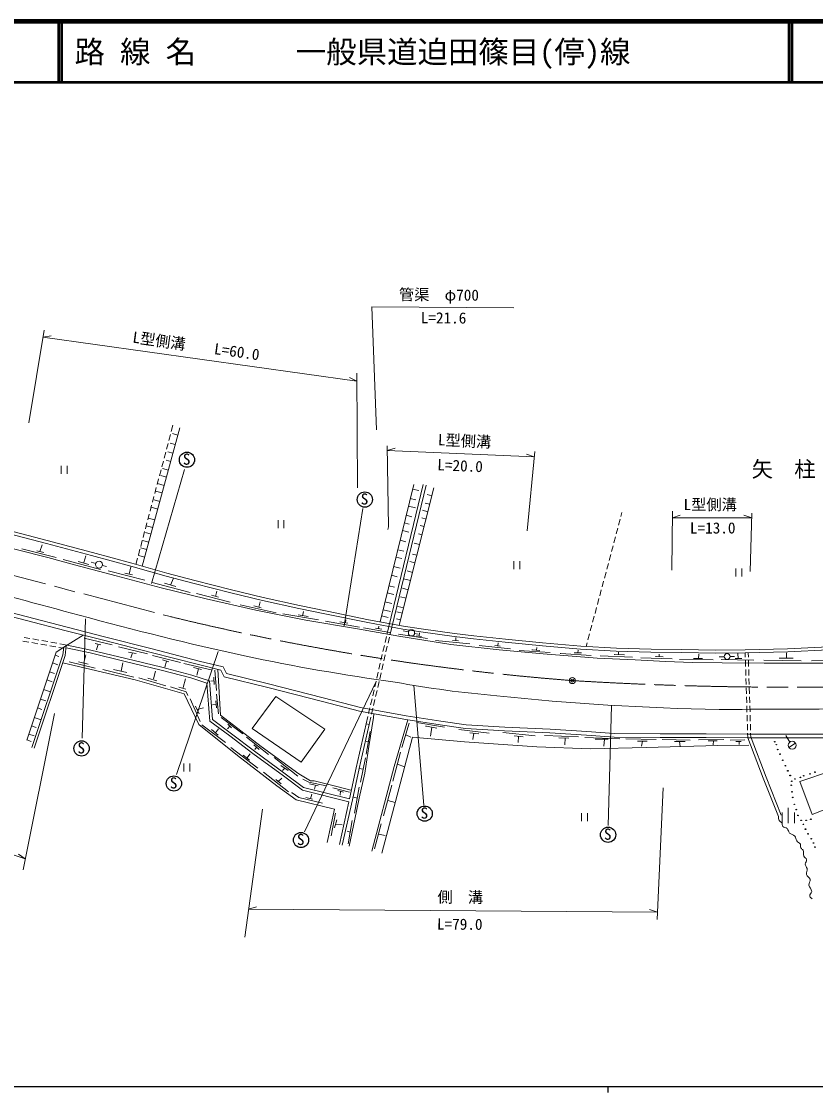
# Model space of a CAD drawing. Units: millimetres, scale not verified. Extents: x 40000 to 680000, y 20000 to 380000.
# Drawn here: x 171661 to 302148, y 204000 to 380000 of the extents above; entities that cross this region are included whole.
import ezdxf
from ezdxf.enums import TextEntityAlignment as Align

# ---------------------------------------------------------------- set-up
doc = ezdxf.new("R2010")
doc.units = ezdxf.units.MM
doc.header["$LTSCALE"] = 1000
doc.header["$PDMODE"] = 32
doc.header["$PDSIZE"] = 500
doc.linetypes.add('CHAIN', pattern=[18.5, 12, -1.5, 3.5, -1.5])
for name, color, linetype, lineweight in [('M-BGD', 7, 'Continuous', 13), ('M-BMK', 2, 'CHAIN', 13), ('M-BMK-SRVR', 3, 'Continuous', 13), ('M-STR-HTXT', 7, 'Continuous', 13), ('M-TTL', 2, 'Continuous', 140), ('M-TTL-BAND', 7, 'Continuous', 25), ('M-TTL-LINE', 7, 'Continuous', 50)]:
    doc.layers.add(name, color=color, linetype=linetype, lineweight=lineweight)
doc.layers.add('M-TTL-TXT', color=7, linetype='Continuous')
doc.styles.add('ＭＳ ゴシック', font='')
doc.styles.get('ＭＳ ゴシック').set_extended_font_data('MS Gothic')

msp = doc.modelspace()

# ---------------------------------------------------------------- linework, layer by layer
at = {"layer": 'M-BGD'}
for p, q in [((196533, 313640), (196258, 312599)), ((191523, 290481), (197700, 313242)), ((196130, 312115), (195874, 311149)), ((197369, 312024), (196476, 312267)), ((195746, 310665), (195490, 309699)), ((196948, 310473), (196102, 310702)), ((195362, 309215), (195106, 308249)), ((196560, 309041), (195736, 309264)), ((178176, 306979), (178176, 305679)), ((179151, 305679), (179151, 306979)), ((193011, 287619), (198432, 306370)), ((194595, 306315), (194339, 305348)), ((194979, 307765), (194723, 306798)), ((195805, 306260), (194854, 306518)), ((196198, 307706), (195437, 307913)), ((194211, 304865), (193955, 303898)), ((195502, 305141), (194569, 305394)), ((193827, 303415), (193572, 302448)), ((194790, 302520), (193672, 302823)), ((195130, 303773), (194003, 304079)), ((230590, 281354), (236119, 303936)), ((232014, 280584), (237676, 303894)), ((232507, 280493), (238162, 303776)), ((233748, 280774), (239439, 303388)), ((235928, 303159), (236949, 302910)), ((193444, 301965), (193188, 300998)), ((194415, 301137), (193459, 301396)), ((235549, 301611), (236465, 301387)), ((239105, 302060), (238317, 302258)), ((193060, 300515), (192804, 299548)), ((194069, 299863), (192967, 300162)), ((224698, 280679), (227753, 299990)), ((235243, 300360), (236394, 300078)), ((238448, 299448), (237568, 299670)), ((238756, 300672), (238027, 300855)), ((270172, 298681), (270337, 299301)), ((192292, 297615), (192037, 296648)), ((192676, 299065), (192420, 298098)), ((193589, 298093), (192498, 298390)), ((213827, 298056), (213827, 296756)), ((214802, 296756), (214802, 298056)), ((234572, 297620), (235398, 297418)), ((234873, 298849), (235782, 298627)), ((238144, 298243), (237471, 298412)), ((269784, 297232), (270042, 298198)), ((191909, 296164), (191653, 295198)), ((192955, 295758), (192051, 296004)), ((193245, 296826), (192162, 297120)), ((234256, 296328), (235327, 296066)), ((237492, 295649), (236890, 295800)), ((237837, 297020), (237205, 297179)), ((269396, 295783), (269655, 296749)), ((174673, 292900), (175045, 294024)), ((191525, 294714), (191269, 293748)), ((192597, 294437), (191528, 294727)), ((233869, 294747), (234814, 294515)), ((237093, 294065), (236209, 294287)), ((269009, 294334), (269267, 295300)), ((171730, 293363), (177355, 291907)), ((174208, 293020), (175346, 292727)), ((191929, 291976), (190876, 292261)), ((191141, 293264), (190885, 292298)), ((192269, 293228), (191208, 293516)), ((233490, 293198), (234501, 292950)), ((236646, 292288), (235938, 292466)), ((268234, 291436), (268492, 292402)), ((268621, 292885), (268880, 293851)), ((178493, 291614), (184653, 289957)), ((180970, 291237), (182761, 290760)), ((183870, 290939), (183136, 291154)), ((184966, 290623), (185641, 290416)), ((190758, 291814), (190482, 290773)), ((232809, 290418), (233896, 290152)), ((233192, 291981), (234174, 291741)), ((236329, 291030), (235483, 291243)), ((252588, 291296), (252588, 289996)), ((253563, 289996), (253563, 291296)), ((267846, 289987), (268104, 290953)), ((185907, 289729), (191933, 288172)), ((188660, 289360), (189899, 289051)), ((189349, 289188), (189664, 290373)), ((232460, 288991), (233377, 288767)), ((235938, 289477), (235028, 289706)), ((267458, 288538), (267717, 289504)), ((289044, 290120), (289044, 288820)), ((290019, 288820), (290019, 290120)), ((193158, 287825), (199407, 286169)), ((195149, 287692), (197016, 287132)), ((196161, 287388), (196635, 288545)), ((232043, 287289), (232956, 287065)), ((235601, 288137), (234435, 288431)), ((267071, 287089), (267329, 288055)), ((200422, 286002), (205946, 284554)), ((202866, 285709), (204021, 285391)), ((203535, 285524), (203753, 286370)), ((231754, 286108), (232865, 285836)), ((234871, 285237), (233961, 285466)), ((235222, 286629), (234302, 286860)), ((266295, 284191), (266554, 285157)), ((266683, 285640), (266942, 286606)), ((207588, 284163), (213496, 282823)), ((209855, 283961), (211069, 283660)), ((210643, 283766), (210901, 284656)), ((231390, 284620), (232524, 284342)), ((234472, 283651), (233534, 283887)), ((265908, 282741), (266166, 283708)), ((182178, 281825), (181622, 262232)), ((214609, 282672), (220459, 281660)), ((217120, 282513), (218802, 282245)), ((224884, 281193), (224954, 281685)), ((230825, 282314), (231898, 282051)), ((231075, 283335), (232310, 283033)), ((233974, 281670), (233306, 281838)), ((234252, 282777), (233349, 283005)), ((265520, 281292), (265779, 282258)), ((221648, 281434), (227188, 280471)), ((223991, 281350), (225280, 281124)), ((227866, 280346), (232168, 279609)), ((229841, 280304), (230871, 280145)), ((230348, 280225), (230394, 280630)), ((231744, 279416), (232014, 280584)), ((232507, 280493), (232234, 279315)), ((235278, 279727), (234366, 279878)), ((265133, 279843), (265391, 280809)), ((171910, 278194), (172894, 278020)), ((172085, 278788), (173070, 278614)), ((173562, 278527), (174547, 278353)), ((175039, 278266), (176024, 278092)), ((178604, 277173), (181782, 279174)), ((181949, 278675), (186569, 277545)), ((231407, 277955), (231632, 278929)), ((232121, 278828), (231896, 277854)), ((233603, 279307), (238407, 278596)), ((236256, 279431), (236870, 279324)), ((236549, 279056), (237395, 278922)), ((237032, 278980), (237085, 279567)), ((239713, 278295), (245329, 277734)), ((242467, 278295), (243479, 278228)), ((243017, 278258), (243036, 278780)), ((264745, 278394), (265003, 279360)), ((173387, 277933), (174372, 277759)), ((174864, 277672), (175849, 277498)), ((176341, 277411), (177326, 277237)), ((176516, 278005), (177501, 277831)), ((177818, 277150), (178587, 277014)), ((177993, 277744), (179178, 277535)), ((183774, 277788), (184719, 277554)), ((184282, 277662), (184008, 276767)), ((187632, 277236), (192369, 276081)), ((189272, 276390), (190519, 276139)), ((204002, 276462), (197165, 256276)), ((231069, 276493), (231294, 277468)), ((231783, 277367), (231557, 276392)), ((246886, 277483), (251999, 276914)), ((249463, 277466), (250342, 277366)), ((249947, 277411), (250016, 277876)), ((253439, 276646), (258561, 276311)), ((256319, 276689), (256343, 277123)), ((263063, 276252), (263131, 276679)), ((264450, 277291), (264616, 277911)), ((269757, 275953), (269773, 276346)), ((176757, 274607), (177662, 274305)), ((177184, 275887), (177833, 275671)), ((179505, 274753), (183802, 273715)), ((181056, 274796), (182635, 274397)), ((181889, 274586), (182265, 275934)), ((188062, 273219), (188343, 274633)), ((189893, 276265), (189641, 275428)), ((193214, 275829), (197776, 274674)), ((194821, 275093), (195893, 274775)), ((195481, 274897), (195240, 273921)), ((230731, 275032), (230956, 276006)), ((231444, 275905), (231219, 274931)), ((266760, 275768), (272075, 275534)), ((273414, 275434), (278586, 275241)), ((276427, 275624), (276444, 276061)), ((279791, 275157), (285307, 275082)), ((282093, 275316), (283583, 275316)), ((282897, 275316), (282947, 276011)), ((287133, 275620), (286293, 275602)), ((286644, 275150), (292023, 275031)), ((288098, 275644), (288845, 275644)), ((289424, 275322), (289374, 276119)), ((290601, 275522), (290578, 276260)), ((290647, 274022), (290616, 275022)), ((291101, 275529), (291078, 276276)), ((291147, 274030), (291116, 275030)), ((293673, 275032), (299805, 274961)), ((297387, 275402), (297358, 276256)), ((301484, 274947), (308613, 275032)), ((176268, 273143), (177093, 272868)), ((185013, 273509), (190150, 272257)), ((186792, 273495), (188955, 273026)), ((193356, 271962), (193716, 273217)), ((198351, 274486), (202850, 273458)), ((199921, 273835), (201268, 273500)), ((200778, 273622), (200490, 272588)), ((203460, 273391), (203728, 270077)), ((230055, 272109), (230281, 273083)), ((230393, 273570), (230618, 274545)), ((230768, 272983), (230542, 272008)), ((231106, 274444), (230880, 273470)), ((290693, 272523), (290662, 273523)), ((291193, 272531), (291162, 273530)), ((175826, 271815), (176723, 271516)), ((190942, 272126), (195410, 270845)), ((192435, 272087), (193934, 271677)), ((203291, 271675), (202757, 271575)), ((203251, 272253), (203335, 271039)), ((229897, 271424), (218157, 246838)), ((229717, 270648), (229943, 271622)), ((230429, 271521), (230204, 270547)), ((290739, 271024), (290708, 272023)), ((291239, 271031), (291208, 272031)), ((175287, 270202), (176422, 269823)), ((197525, 270626), (198680, 270291)), ((203724, 269483), (204029, 266214)), ((229380, 269186), (229605, 270160)), ((230091, 270060), (229865, 269086)), ((236143, 270909), (237788, 251237)), ((290785, 269524), (290754, 270524)), ((291285, 269532), (291254, 270532)), ((174772, 268657), (175645, 268366)), ((199398, 268716), (201055, 264975)), ((203639, 267821), (203040, 267720)), ((203586, 268380), (203694, 267243)), ((229042, 267725), (229267, 268699)), ((229752, 268599), (229527, 267624)), ((268604, 267522), (268050, 247884)), ((290830, 268025), (290800, 269025)), ((290876, 266526), (290846, 267525)), ((291330, 268033), (291300, 269032)), ((291376, 266534), (291346, 267533)), ((174290, 267210), (175030, 266963)), ((200251, 267503), (200871, 266255)), ((200538, 266926), (201557, 267226)), ((228322, 264609), (228591, 265776)), ((228704, 266263), (228929, 267237)), ((229414, 267137), (229188, 266163)), ((290922, 265027), (290892, 266026)), ((291422, 265034), (291392, 266034)), ((173304, 264256), (174105, 263989)), ((173759, 265618), (174882, 265243)), ((201324, 264438), (205166, 261536)), ((204504, 265621), (208034, 262923)), ((205901, 264219), (205548, 263746)), ((205568, 264519), (206203, 263947)), ((228322, 264609), (228803, 264498)), ((229076, 265676), (228803, 264498)), ((235352, 264684), (234185, 260715)), ((236655, 264793), (241157, 264058)), ((239119, 264034), (238881, 262564)), ((290968, 263527), (290937, 264527)), ((291468, 263535), (291437, 264534)), ((172856, 262912), (173764, 262609)), ((202875, 263684), (203999, 262702)), ((203539, 263104), (204042, 263784)), ((208636, 262394), (212252, 259556)), ((228965, 263354), (228304, 259613)), ((234799, 262804), (235665, 262408)), ((243519, 263643), (248498, 263031)), ((245340, 263131), (246805, 262960)), ((245976, 263057), (245809, 262007)), ((250761, 263188), (256068, 262633)), ((252625, 262605), (254090, 262434)), ((253316, 262524), (253308, 261495)), ((257590, 262661), (263168, 262434)), ((259938, 262263), (261617, 262220)), ((264249, 262348), (269983, 262121)), ((291006, 262289), (290983, 263028)), ((291506, 262289), (291483, 263035)), ((297935, 261601), (297237, 262691)), ((172530, 261935), (173280, 261684)), ((206064, 260678), (210500, 257305)), ((209825, 261121), (210737, 260393)), ((210278, 260759), (210017, 260385)), ((228658, 261614), (228296, 261697)), ((261005, 262236), (260948, 261139)), ((265914, 262050), (268076, 262050)), ((267493, 262050), (267336, 260926)), ((270950, 262121), (275930, 262007)), ((272885, 261737), (274479, 261737)), ((273696, 261737), (273554, 260897)), ((276940, 262021), (281522, 261922)), ((278961, 261708), (280725, 261708)), ((279814, 261708), (279917, 260863)), ((282888, 261950), (287099, 262035)), ((284481, 261794), (285975, 261779)), ((285349, 261785), (285321, 261153)), ((288109, 261922), (290542, 261936)), ((289052, 261676), (289897, 261668)), ((289605, 261671), (289604, 261191)), ((297777, 260686), (298846, 261412)), ((208115, 259430), (209136, 258594)), ((208697, 258953), (209236, 259648)), ((213177, 259031), (217089, 256014)), ((228183, 258997), (227358, 255027)), ((232663, 255180), (233929, 259946)), ((198366, 258053), (198366, 256753)), ((199341, 256753), (199341, 258053)), ((214286, 257736), (215467, 256911)), ((214922, 257292), (214580, 256894)), ((227791, 257114), (227130, 257226)), ((233397, 257942), (234633, 257508)), ((211411, 256621), (215559, 253414)), ((213459, 255431), (214363, 254728)), ((213836, 255137), (214438, 255665)), ((218999, 254718), (220397, 254383)), ((219982, 254483), (219828, 253842)), ((222821, 254099), (225566, 253380)), ((223658, 253639), (224587, 253371)), ((224091, 253514), (224043, 252861)), ((227130, 254188), (226376, 249920)), ((231141, 249460), (232535, 254526)), ((218382, 252474), (219512, 252190)), ((219177, 252274), (219370, 253026)), ((226041, 252125), (224376, 244649)), ((226813, 252396), (226276, 252538)), ((231844, 252015), (233086, 251680)), ((296662, 248287), (296662, 250037)), ((297662, 248287), (297662, 250787)), ((298662, 248287), (298662, 250037)), ((223260, 249889), (222549, 246175)), ((223460, 248793), (223090, 247498)), ((226006, 248724), (225351, 244854)), ((263673, 249906), (263673, 248606)), ((264648, 248606), (264648, 249906)), ((223252, 248068), (224356, 247996)), ((225682, 246808), (225181, 246974)), ((229701, 244045), (230772, 248155)), ((230328, 246453), (231433, 246213))]:
    msp.add_line(p, q, dxfattribs=at)
for points in [[(66724, 310033), (72304, 308370), (77583, 307047), (85223, 305084), (92209, 303191), (98498, 301569), (104730, 299919), (115623, 297018), (120774, 295680), (128073, 293774), (133294, 292408), (139953, 290672), (148518, 288509), (154992, 286731), (162741, 284721), (172416, 282205), (179188, 280456), (185306, 278891), (193132, 276885), (200886, 274893), (204813, 273932)], [(66570, 309453), (72146, 307792), (77435, 306466), (85070, 304504), (92056, 302611), (98346, 300989), (104576, 299339), (115470, 296438), (120622, 295100), (127921, 293193), (133143, 291827), (139804, 290091), (148365, 287929), (154837, 286151), (162590, 284140), (172265, 281624), (179039, 279875), (185158, 278310), (192983, 276304), (200740, 274311), (204403, 273414)], [(111974, 308466), (121097, 306114), (129853, 303817), (138866, 301513), (147360, 299308), (154588, 297387), (159813, 296081), (166172, 294402), (175976, 291898), (180386, 290717), (187230, 288910), (194620, 286961), (201994, 285128), (210178, 283253), (218414, 281621)], [(167149, 296456), (175779, 294231), (183197, 292251), (189658, 290485), (195441, 288861), (200053, 287639), (206058, 286093), (211247, 284879), (217265, 283523), (221776, 282628), (228591, 281213), (234332, 280158), (237283, 279712), (242740, 278913), (245946, 278531), (251154, 278019), (257258, 277379), (263518, 276838), (269394, 276539), (275098, 276360), (280121, 276303), (285712, 276218), (290578, 276260), (297579, 276431), (304237, 276744)], [(167277, 296939), (175906, 294715), (183327, 292734), (189791, 290967), (195573, 289344), (200179, 288123), (206177, 286578), (211359, 285367), (217368, 284013), (221875, 283118), (228687, 281703), (234415, 280651), (237356, 280207), (242806, 279409), (246001, 279028), (251205, 278516), (257305, 277876), (263552, 277337), (269415, 277039), (275109, 276860), (280128, 276803), (285714, 276718), (290570, 276760), (297561, 276931), (304213, 277244)], [(181934, 290981), (181933, 291103), (182259, 292208)], [(217842, 282398), (217881, 282538), (218015, 283066)], [(218414, 281621), (226875, 280173), (233650, 278986), (242196, 277647), (250180, 276768), (257369, 276074), (266249, 275387), (272495, 275085), (277492, 274842), (281913, 274676), (286818, 274622), (293703, 274543)], [(172525, 261921), (177349, 276383), (178604, 277173)], [(173349, 260691), (178472, 275916), (178604, 277173)], [(173728, 260563), (178865, 275830), (179034, 277444)], [(178998, 277094), (182983, 276230), (188702, 274850), (194607, 273427), (199502, 272147), (202119, 271293), (202616, 265037), (205892, 262593), (209676, 259733), (214713, 256019), (217829, 253672), (225484, 251779), (223918, 244751)], [(179178, 277535), (183087, 276687), (188812, 275306), (194721, 273882), (199634, 272597), (202562, 271642), (203067, 265286), (206173, 262968), (209957, 260109), (214993, 256395), (218034, 254104), (225561, 252243)], [(255531, 276721), (255648, 276721), (256854, 276663)], [(178456, 274613), (190323, 271843), (198404, 269538), (200823, 264473), (207154, 259365), (213642, 254428), (216815, 252108), (223104, 250586), (221880, 245094)], [(260201, 276135), (260302, 276135), (265282, 275842)], [(262503, 276269), (262612, 276269), (263708, 276227)], [(269037, 275961), (269129, 275969), (270778, 275927)], [(275841, 275634), (275942, 275634), (277105, 275609)], [(288936, 275322), (288990, 275322), (290059, 275322)], [(293703, 274543), (300516, 274543), (307855, 274574), (316680, 274618), (324747, 274583), (331471, 274622), (337371, 274731)], [(296149, 275402), (296405, 275402), (298454, 275402)], [(203924, 273532), (204398, 266001), (211053, 260890), (217249, 256362), (219132, 255207), (219743, 255215), (223693, 254211), (225777, 253709)], [(204403, 273414), (204952, 272330), (212132, 270572), (221105, 268282), (227229, 266684), (234802, 265283), (240481, 264444), (244647, 263814), (251038, 263428), (258479, 263087), (264505, 262703), (269032, 262403), (276593, 262332), (284177, 262346), (291006, 262289), (299929, 262289), (308619, 262275)], [(204813, 273932), (205363, 272847), (212277, 271154), (221255, 268863), (227359, 267270), (234900, 265875), (240570, 265037), (244710, 264411), (251070, 264027), (258512, 263686), (264544, 263301), (269055, 263003), (276595, 262932), (284179, 262946), (291008, 262889), (299929, 262889), (308623, 262875)], [(198155, 270443), (198211, 270584), (198613, 271957)], [(196144, 270685), (198739, 269856), (198998, 269270)], [(225511, 244483), (226431, 248947), (227170, 252375), (228109, 256502), (228735, 260841), (229504, 265622), (229588, 266247)], [(228322, 264609), (226648, 257333), (225561, 252243)], [(228803, 264498), (227130, 257226), (226041, 252125)], [(229238, 243682), (232933, 257584), (235154, 265231)], [(238041, 264186), (238198, 264186), (239919, 263902)], [(230875, 243350), (235929, 262394), (244443, 261644), (256368, 260822), (265172, 260507), (274315, 260725), (286070, 261015), (291198, 261088)], [(291006, 262289), (293555, 255651), (296043, 249389)], [(291542, 262289), (294020, 255833), (296508, 249574)], [(217886, 255480), (218874, 254986), (221719, 254375)], [(216022, 253261), (216131, 253227), (217235, 252482), (221135, 251545)]]:
    msp.add_lwpolyline(points, dxfattribs=at)
for points in [[(213437, 269103), (209592, 263798), (217652, 258274), (221519, 263734)], [(299554, 255130), (301575, 249709), (306740, 251715), (304776, 256880)]]:
    msp.add_lwpolyline(points, close=True, dxfattribs=at)
at = {"layer": 'M-BGD', "lineweight": 25}
for centre, radius in [((198862, 307984), 1250), ((228086, 301438), 1250), ((181543, 260544), 1250), ((295433, 261645), 50), ((295703, 261160), 50), ((295920, 260348), 50), ((296314, 259603), 50), ((296751, 258608), 50), ((297187, 257696), 50), ((196713, 254785), 1250), ((297597, 256859), 50), ((297973, 256105), 50), ((298233, 255151), 50), ((298751, 255520), 50), ((299662, 255786), 50), ((300194, 256056), 50), ((301228, 256352), 50), ((302045, 256642), 50), ((298157, 254490), 50), ((298270, 253413), 50), ((298399, 252502), 50), ((237921, 249834), 1250), ((298655, 251364), 50), ((298972, 250496), 50), ((299242, 249541), 50), ((299775, 248734), 50), ((300602, 248729), 50), ((301370, 248914), 50), ((217602, 245497), 1250), ((268054, 246366), 1250), ((300143, 248073), 50), ((300486, 247286), 50), ((300913, 246508), 50), ((301432, 245713), 50), ((301809, 245010), 50), ((302036, 244334), 50)]:
    msp.add_circle(centre, radius, dxfattribs=at)
at = {"layer": 'M-BGD'}
for centre, radius in [((184411, 290755), 571), ((235756, 279543), 512), ((287615, 275652), 483), ((298299, 261067), 646)]:
    msp.add_circle(centre, radius, dxfattribs=at)
for centre, radius, start, end in [((-70711, -633638), 950067, 74.62628, 75.89331), ((334625, 847782), 585807, 254.81338, 257.5471), ((278526, 606035), 337660, 257.99674, 262.26376), ((264303, 440282), 171698, 259.5198, 265.14973), ((293287, 677498), 410610, 263.9185, 269.02315), ((317253, -4534583), 4801630, 89.88666, 90.36952)]:
    msp.add_arc(centre, radius, start, end, dxfattribs=at)
msp.add_open_spline([(296043, 249389), (296039, 249115), (296032, 248959), (296159, 248731), (296278, 248516), (296481, 248503), (296611, 248295), (296733, 248099), (296623, 247904), (296770, 247726), (296968, 247486), (297268, 247593), (297481, 247366), (297702, 247131), (297646, 246867), (297874, 246638), (298145, 246366), (298474, 246440), (298728, 246153), (298952, 245900), (298857, 245629), (299046, 245349), (299221, 245092), (299517, 245117), (299657, 244839), (299766, 244621), (299616, 244437), (299724, 244219), (299821, 244025), (300010, 244011), (300109, 243818), (300283, 243479), (300051, 243194), (300209, 242847), (300329, 242586), (300597, 242549), (300661, 242269), (300728, 241981), (300444, 241837), (300452, 241541), (300460, 241232), (300703, 241111), (300745, 240805), (300796, 240437), (300570, 240218), (300661, 239859), (300757, 239482), (301145, 239425), (301239, 239047), (301330, 238682), (301003, 238474), (301055, 238101), (301116, 237654), (301515, 237490), (301507, 237038), (301501, 236712), (301070, 236576), (301180, 236268), (301258, 236053), (301406, 235947), (301590, 235850)], degree=3, knots=[0, 0, 0, 0, 1, 1, 1, 2, 2, 2, 3, 3, 3, 4, 4, 4, 5, 5, 5, 6, 6, 6, 7, 7, 7, 8, 8, 8, 9, 9, 9, 10, 10, 10, 11, 11, 11, 12, 12, 12, 13, 13, 13, 14, 14, 14, 15, 15, 15, 16, 16, 16, 17, 17, 17, 18, 18, 18, 19, 19, 19, 20, 20, 20, 20], dxfattribs=at)
at = {"layer": 'M-BMK'}
msp.add_line((164008, 290596), (196103, 282215), dxfattribs=at)
for centre, radius, start, end in [((293702, 682442), 411956, 256.2954, 265.61021), ((297827, 855971), 585364, 266.50765, 270.30313), ((325151, 3221784), 2951267, 269.52967, 270.70591)]:
    msp.add_arc(centre, radius, start, end, dxfattribs=at)
at = {"layer": 'M-BMK-SRVR'}
msp.add_circle((262170, 271695), 500, dxfattribs=at)
msp.add_point((262170, 271695), dxfattribs=at)
at = {"layer": 'M-STR-HTXT'}
for p, q in [((172881, 314022), (175381, 329260)), ((175193, 328117), (176538, 328346)), ((175193, 328117), (226782, 320879)), ((226864, 303369), (226776, 322209)), ((226782, 320879), (225552, 321469)), ((231769, 309507), (233086, 309863)), ((231769, 309507), (255924, 308440)), ((255924, 308440), (254644, 308910)), ((254778, 296301), (256009, 309338)), ((278635, 299508), (278507, 289841)), ((278621, 298450), (279921, 298865)), ((278621, 298450), (291659, 298460)), ((291659, 298460), (290359, 298873)), ((291680, 299182), (291408, 289600)), ((58304, 279612), (172299, 242397)), ((177115, 266274), (171937, 240597)), ((277090, 254071), (276120, 232428)), ((211277, 250551), (208356, 229550)), ((172299, 242397), (171192, 243194)), ((208990, 234109), (210293, 234514)), ((208990, 234109), (276174, 233637)), ((276174, 233637), (274877, 234060))]:
    msp.add_line(p, q, dxfattribs=at)
for points in [[(229978, 312896), (229238, 333127), (252552, 332921)], [(231869, 296531), (231952, 296983), (231758, 310284)]]:
    msp.add_lwpolyline(points, dxfattribs=at)
at = {"layer": 'M-TTL'}
msp.add_line((680000, 380000), (40000, 380000), dxfattribs=at)
at = {"layer": 'M-TTL-BAND'}
for p, q in [((40000, 205000), (579000, 205000)), ((268000, 205000), (268000, 204000))]:
    msp.add_line(p, q, dxfattribs=at)
at = {"layer": 'M-TTL-LINE'}
for p, q in [((177750, 380000), (177750, 370000)), ((178250, 380000), (178250, 370000)), ((297750, 380000), (297750, 370000)), ((298250, 380000), (298250, 370000)), ((40000, 370000), (680000, 370000))]:
    msp.add_line(p, q, dxfattribs=at)

# ---------------------------------------------------------------- texts
at = {"layer": 'M-BGD', "style": 'ＭＳ ゴシック'}
for s, height, p in [('S', 1833, (198183, 306611)), ('矢\u3000柱', 2566, (291649, 304384)), ('S', 1833, (227408, 300065)), ('S', 1833, (180864, 259171)), ('S', 1833, (196034, 253412)), ('S', 1833, (237243, 248461)), ('S', 1833, (216923, 244124)), ('S', 1833, (267376, 244992))]:
    msp.add_text(s, height=height, dxfattribs=at).set_placement(p, align=Align.BOTTOM_LEFT)
at = {"layer": 'M-STR-HTXT', "style": 'ＭＳ ゴシック'}
for s, rotation, p in [('管渠\u3000φ700', 359.495, (233686, 333672)), ('L=21.6', 359.495, (237269, 329867)), ('L型側溝', 352.014, (189762, 326699)), ('L=60.0', 352.014, (203160, 324809)), ('L型側溝', 357.47, (240046, 309823)), ('L=20.0', 357.47, (239942, 305711)), ('L型側溝', 0.043, (280467, 299154)), ('L=13.0', 0.043, (281507, 295308)), ('側\u3000溝', 359.597, (240015, 234672)), ('L=79.0', 359.597, (239933, 230231))]:
    msp.add_text(s, height=1833, rotation=rotation, dxfattribs=at).set_placement(p, align=Align.BOTTOM_LEFT)
at = {"layer": 'M-TTL-TXT', "style": 'ＭＳ ゴシック'}
for s, p in [('路 線 名', (180380, 375000)), ('一般県道迫田篠目(停)線', (216734, 375000))]:
    msp.add_text(s, height=3666, dxfattribs=at).set_placement(p, align=Align.MIDDLE_LEFT)

doc.saveas('drawing.dxf')
